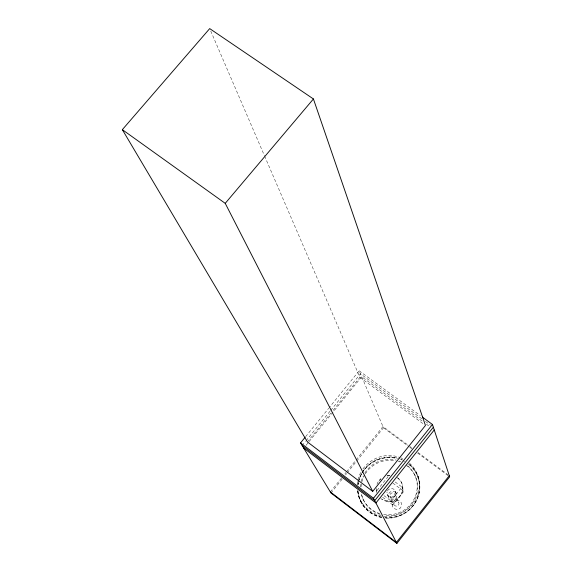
<?xml version="1.0" encoding="UTF-8"?>
<svg xmlns="http://www.w3.org/2000/svg" width="572" height="572" viewBox="0 0 572 572"><rect width="100%" height="100%" fill="white"/><g stroke="black" fill="none" stroke-linecap="round" stroke-linejoin="round"><path stroke-width="0.43" stroke-dasharray="2.86 2.15" d="M401.909 487.029L403.811 491.327L392.892 505.033L390.883 500.865L401.909 487.029L394.995 481.838M377.07 490.418L388.081 476.64M330.344 491.941L341.541 478.028M344.902 473.852L346.017 472.458M346.582 471.764L355.534 460.632M356.099 459.938L382.968 426.54L409.352 446.096M330.995 493.014L342.163 479.129M345.517 474.967L346.632 473.58M347.19 472.887L356.127 461.776M356.685 461.082L383.49 427.763L359.166 370.792L329.293 407.543M305.62 436.672L328.728 408.236M302.152 445.552L305.512 441.412M306.077 440.726L330.18 411.053M330.738 410.36L360.446 373.795L421.914 418.847M307.436 441.949L330.881 413.084M333.111 410.331L359.902 377.341L264.836 156.606M305.991 445.395L361.711 376.762L422.758 421.528M359.166 370.792L420.234 415.522M425.489 421.464L430.494 425.132M426.354 424.167L429.944 426.798M359.902 377.341L424.009 424.388M410.067 446.625L411.497 447.676M417.91 452.438L447.862 474.631M383.49 427.763L409.102 446.746M409.817 447.275L411.954 448.856M417.646 453.074L448.948 476.276M392.85 483.09L403.811 491.327M383.976 495.638L390.883 500.865M382.625 497.268L392.892 505.033M361.804 502.674L362.498 503.932M362.755 498.505L363.213 499.356M387.101 494.158L388.896 497.883M390.118 496.396L394.044 504.597M394.973 494.401A2.624 2.538 -25.4 0 1 392.163 497.933A2.624 2.538 -25.4 0 1 390.504 493.858A2.624 2.538 -25.4 0 1 394.973 494.401L398.813 502.645A2.574 2.495 -25.4 0 1 396.053 506.113A2.574 2.495 -25.4 0 1 394.423 502.109A2.574 2.495 -25.4 0 1 398.813 502.645M395.459 491.398L396.725 494.144A4.376 4.233 -25.4 0 1 391.62 499.699A4.376 4.233 -25.4 0 1 389.375 492.714A4.376 4.233 -25.4 0 1 396.725 494.144M210.761 31.06L264.478 155.791M414.907 475.346L415.265 476.24M417.925 476.054L418.454 477.391M407.707 465.83A28.536 27.556 -25.3 0 1 414.199 498.906A28.536 27.556 -25.3 0 1 382.975 514.342M379.765 513.563A28.536 27.556 -25.3 0 1 361.068 493.157M360.553 486.765A28.536 27.556 -25.3 0 1 360.753 484.362M361.354 481.188A28.536 27.556 -25.3 0 1 363.277 475.854M364.857 472.987A28.536 27.556 -25.3 0 1 396.232 460.095M399.349 461.018A28.536 27.556 -25.3 0 1 400.85 461.611M406.17 465.272A28.478 27.506 -25.3 0 1 415.258 498.283A28.478 27.506 -25.3 0 1 384.212 515.293M380.194 514.385A28.478 27.506 -25.3 0 1 361.261 492.442M361.061 486.829A28.478 27.506 -25.3 0 1 361.626 482.854M361.811 482.067A28.478 27.506 -25.3 0 1 364.886 474.574M365.315 473.873A28.478 27.506 -25.3 0 1 395.023 460.682M398.205 461.432A28.478 27.506 -25.3 0 1 399.735 461.933M409.845 464.378A31.21 30.144 -25.3 0 1 417.017 499.256A31.21 30.144 -25.3 0 1 385.049 517.467M381.839 516.995A31.21 30.144 -25.3 0 1 357.972 490.776M358.051 484.634A31.21 30.144 -25.3 0 1 358.308 482.882M359.123 479.458A31.21 30.144 -25.3 0 1 362.87 471.407M363.377 470.663A31.21 30.144 -25.3 0 1 399.971 458.658M400.808 458.966A31.21 30.144 -25.3 0 1 402.445 459.645M409.295 463.005A31.296 30.223 -25.3 0 1 415.944 499.077A31.296 30.223 -25.3 0 1 381.989 515.915M381.195 515.765A31.296 30.223 -25.3 0 1 357.364 490.361M357.257 484.205A31.296 30.223 -25.3 0 1 357.607 481.567M357.965 479.837A31.296 30.223 -25.3 0 1 360.81 472.365M362.948 468.947A31.296 30.223 -25.3 0 1 400.228 457.579M401.058 457.907A31.296 30.223 -25.3 0 1 402.667 458.637M396.954 477.355A13.349 12.899 -25.3 0 1 400.443 495.316A13.349 12.899 -25.3 0 1 381.974 499.17M376.869 492.621A13.349 12.899 -25.3 0 1 376.219 488.452M376.977 484.284A13.349 12.899 -25.3 0 1 380.852 478.657M387.029 475.597A13.349 12.899 -25.3 0 1 390.476 475.318M397.797 478.171A13.342 12.891 -25.3 0 1 399.799 496.668A13.342 12.891 -25.3 0 1 380.766 498.477M376.605 491.305A13.342 12.891 -25.3 0 1 376.419 487.937M379.215 480.866A13.342 12.891 -25.3 0 1 381.009 478.986M387.18 475.925A13.342 12.891 -25.3 0 1 389.768 475.632M408.301 463.935A31.145 30.08 -25.4 0 1 417.174 499.049A31.145 30.08 -25.4 0 1 384.899 518.032M381.703 517.56A31.145 30.08 -25.4 0 1 357.779 489.653M358.079 484.384A31.145 30.08 -25.4 0 1 358.387 482.646M358.572 481.788A31.145 30.08 -25.4 0 1 361.411 474.352M362.298 472.815A31.145 30.08 -25.4 0 1 397.233 458.565M403.06 460.689A31.145 30.08 -25.4 0 1 404.618 461.504M409.559 464.822A31.16 30.094 -25.4 0 1 416.716 499.649A31.16 30.094 -25.4 0 1 384.799 517.832M381.596 517.353A31.16 30.094 -25.4 0 1 357.765 491.176M357.843 485.042A31.16 30.094 -25.4 0 1 358.265 482.425M358.458 481.574A31.16 30.094 -25.4 0 1 361.297 474.131M362.183 472.594A31.16 30.094 -25.4 0 1 397.14 458.336M400.536 459.409A31.16 30.094 -25.4 0 1 402.173 460.088M387.408 490.883A4.404 4.254 -25.4 0 1 394.766 490.097A4.404 4.254 -25.4 0 1 392.213 496.939A4.404 4.254 -25.4 0 1 387.008 491.941M392.256 504.304C391.355 509.602 399.971 511.482 401.301 506.241C403.811 499.878 392.542 497.476 392.256 504.304"/><path stroke-width="0.86" d="M449.292 475.682L396.382 542.435L330.344 491.941M305.055 437.365L300.55 442.914L330.995 493.014L396.882 543.4L449.656 476.805L432.446 424.467L422.386 417.095M372.708 491.377L425.454 425.446L313.42 98.963L209.702 28.6L122.344 129.651L307.436 441.949L372.708 491.377L225.232 203.353L122.344 129.651M396.882 543.4L373.48 498.241L432.446 424.467M433.354 427.227L374.717 500.629L302.152 445.552M434.248 429.958L375.94 502.981L303.739 448.169M225.232 203.353L313.42 98.963M300.55 442.914L373.48 498.241"/></g></svg>
